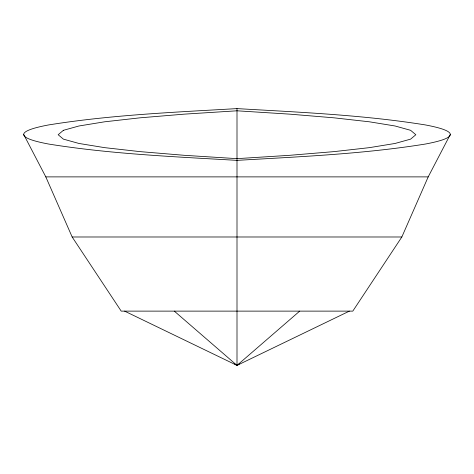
<?xml version="1.0" encoding="UTF-8"?>
<svg xmlns="http://www.w3.org/2000/svg" width="474" height="474" viewBox="0 0 474 474"><rect width="100%" height="100%" fill="white"/><g stroke="black" fill="none" stroke-linecap="round" stroke-linejoin="round"><path stroke-width="0.71" d="M23.7 134.486L45.8 176.885L72.161 236.988L121.208 311.122L352.792 311.122L401.839 236.988L428.2 176.885L450.3 134.486M124.609 311.122L237 365.401L299.698 311.122M234.5 363.813L237 365.401L239.5 363.813M174.302 311.122L237 365.401L349.391 311.122M237 108.599C174.094 112.291 110.91 114.904 48.609 124.935A611.105 33.802 0 0 0 48.597 144.037C110.904 154.062 174.088 156.681 237 160.372C299.906 156.675 363.09 154.068 425.391 144.037A611.105 33.802 0 0 0 425.403 124.935C363.096 114.909 299.912 112.291 237 108.599L237 365.401M45.8 176.885L428.2 176.885M72.161 236.988L401.839 236.988M63.386 130.32L58.166 134.729L63.386 139.131L78.951 143.462L104.6 147.645L139.907 151.615L184.291 155.306L237 158.648L289.709 155.306L334.093 151.615L369.4 147.645L395.049 143.462L410.614 139.131L415.834 134.729L410.614 130.32L395.049 125.989L369.4 121.806L334.093 117.836L289.709 114.145L237 110.803L184.291 114.145L139.907 117.836L104.6 121.806L78.951 125.989L63.386 130.32"/></g></svg>
